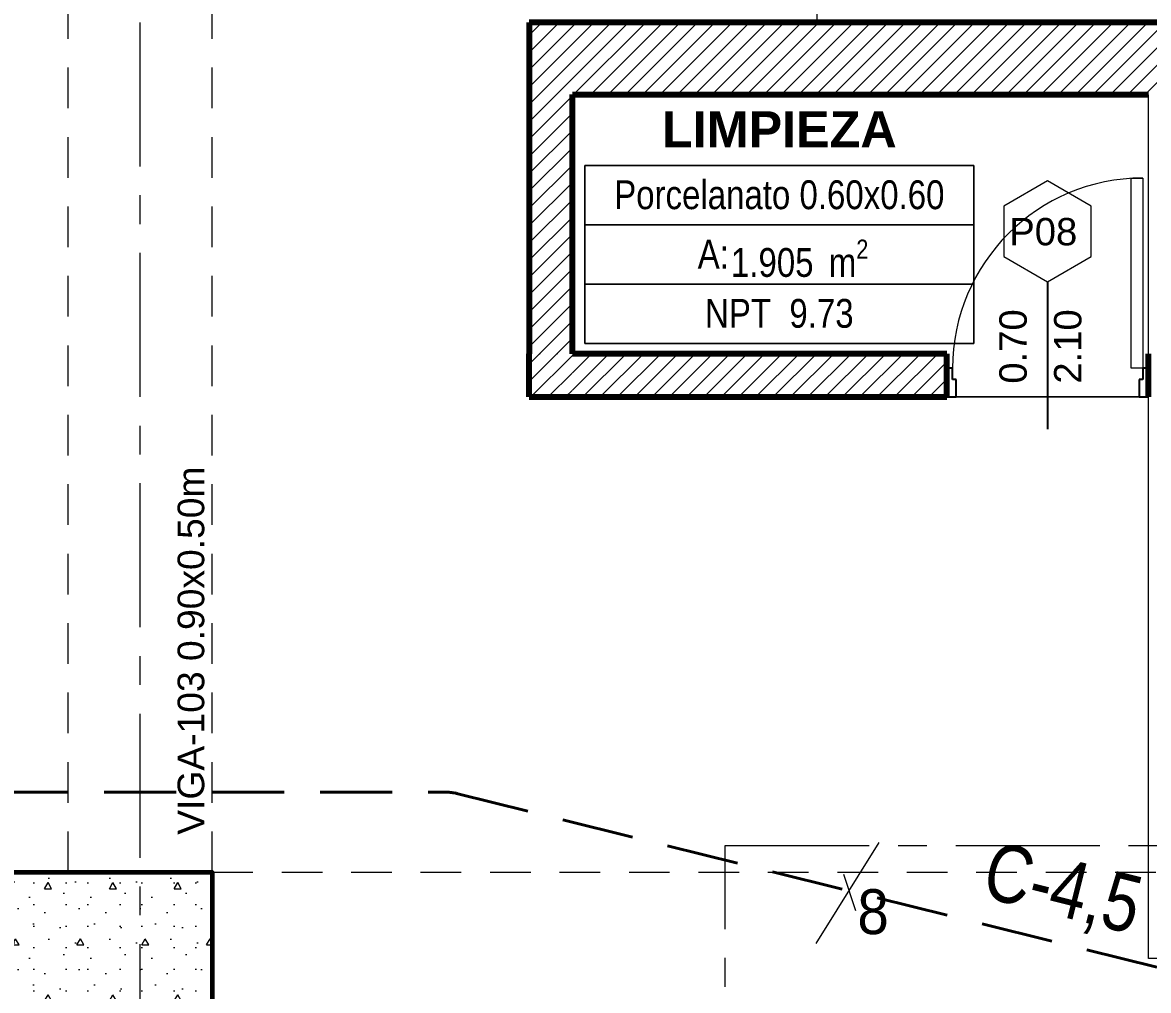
# Model space of a CAD drawing. Header units: inches. Extents: x -38 to 5698, y -33 to 92.
# Drawn here: x 228.911 to 232.82, y 16.989 to 20.35 of the extents above; entities that cross this region are included whole.
import ezdxf

# ---------------------------------------------------------------- set-up
doc = ezdxf.new("R2010")
doc.units = ezdxf.units.IN
doc.header["$MEASUREMENT"] = 0
doc.set_wipeout_variables(frame=1)
for name, pattern in [('A-PB$0$HIDDEN', [0.375, 0.25, -0.125]), ('CONTINUA', [0]), ('Hidden Line', [0.195611, 0.141111, -0.0545]), ('Punto & Raya', [0.65, 0.5, -0.075, 0, -0.075]), ('Wipeout_Contour', [1, 0, -1])]:
    doc.linetypes.add(name, pattern=pattern)
for name, color, linetype in [('02 _ ARQ _ ALB _ Ejes Generales', 7, 'Continuous'), ('02 _ ARQ _ ZON _ Espacio.3D', 7, 'Continuous'), ('08 _ STR _ EXT _ 06 Columnas', 7, 'Continuous'), ('08 _ STR _ EXT _ 09 Vigas', 7, 'Continuous'), ('Estructura - 04 MURO', 253, 'Continuous'), ('Marcador - Secciones', 251, 'Continuous'), ('Notas - Etiquetas', 251, 'Continuous')]:
    doc.layers.add(name, color=color, linetype=linetype)
for name, color, linetype, lineweight in [('distribucion a sub tableros', 210, 'CONTINUA', 40), ('Lineas Electr', 4, 'Continuous', 18), ('textos', 7, 'Continuous', 5)]:
    doc.layers.add(name, color=color, linetype=linetype, lineweight=lineweight)
doc.styles.add('Estilo_Generado_4', font='swisse.ttf')
doc.styles.add('Estilo_Generado_8', font='arialbd.ttf')
doc.styles.add('Estilo_Generado_9', font='ARIALN.TTF')
doc.styles.add('ROMANS 150', font='arial.ttf', dxfattribs={"width": 0.8, "height": 0.48})
doc.styles.add('SWISS', font='swisse.ttf')
pattern_1 = [(45, (185.000023, 3e-09), (-0.030052038, 0.030052038), [])]

msp = doc.modelspace()

# ---------------------------------------------------------------- hatches: boundary and pattern name
at = {"layer": '08 _ STR _ EXT _ 06 Columnas', "linetype": 'Continuous', "lineweight": 9}
h = msp.add_hatch(dxfattribs=at)
h.set_pattern_fill('HORMIGÓN_EN_MASA_0002', style=0, pattern_type=2)
h.set_pattern_definition([(0, (185.00002, 3e-09), (0, 0.3897114), [0.024375, -0.200625]), (0, (185.11252, 0.19486), (0, 0.3897114), [0.024375, -0.200625]), (60, (185.00002, 3e-09), (-0.3375, 0.1948557), [0.024375, -0.200625]), (60, (185.22502, 3e-09), (-0.3375, 0.1948557), [0.024375, -0.200625]), (120, (185.0244, 3e-09), (0.3375, 0.1948557), [0.024375, -0.200625]), (120, (185.2494, 3e-09), (0.3375, 0.1948557), [0.024375, -0.200625]), (0, (185.00002, 0.0375), (0, 0.075), [0, -0.075, 0, -0.1125]), (45, (185.03752, 0.0375), (-0.05303301, 0.05303301), [0, -0.05625, 0, -0.09375])])
h.paths.add_polyline_path([(228.47, 17.4), (228.47, 16.9), (229.07, 16.9), (229.07, 16.1), (229.57, 16.1), (229.57, 17.4)])

# ---------------------------------------------------------------- linework, layer by layer
at = {"layer": '02 _ ARQ _ ALB _ Ejes Generales', "color": 252, "linetype": 'Punto & Raya', "lineweight": 13}
msp.add_line((229.32, 3.05), (229.32, 44.9), dxfattribs=at)
at = {"layer": '02 _ ARQ _ ZON _ Espacio.3D', "color": 252, "linetype": 'Continuous', "lineweight": 13}
for p, q in [((232.2136, 19.8534), (230.8633, 19.8534)), ((230.8633, 19.8534), (230.8633, 19.2358)), ((230.8633, 19.8534), (232.2136, 19.8534)), ((230.8633, 19.6476), (230.8633, 19.8534)), ((232.2136, 19.2358), (232.2136, 19.8534)), ((232.2136, 19.8534), (232.2136, 19.6476)), ((232.2136, 19.6476), (230.8633, 19.6476)), ((230.8633, 19.6476), (232.2136, 19.6476)), ((230.8633, 19.4417), (230.8633, 19.6476)), ((232.2136, 19.6476), (232.2136, 19.4417)), ((232.2136, 19.4417), (230.8633, 19.4417)), ((230.8633, 19.4417), (232.2136, 19.4417)), ((230.8633, 19.2358), (230.8633, 19.4417)), ((232.2136, 19.4417), (232.2136, 19.2358)), ((230.8633, 19.2358), (232.2136, 19.2358)), ((232.2136, 19.2358), (230.8633, 19.2358))]:
    msp.add_line(p, q, dxfattribs=at)
at = {"layer": '02 _ ARQ _ ZON _ Espacio.3D', "color": 254, "linetype": 'Continuous', "lineweight": 0, "flags": 128}
msp.add_lwpolyline([(205.07, 17.4), (229.57, 17.4), (229.57, 16.25), (230.77, 16.25), (230.77, 15.5372), (232.42, 15.5372), (232.42, 15.1499), (233.32, 15.1499), (233.3204, 17.1), (232.82, 17.1), (232.82, 19.05), (230.67, 19.05), (230.67, 20.35), (231.67, 20.35), (231.67, 22.25), (231.17, 22.25), (231.17, 22.7), (231.67, 22.7), (231.67, 24.4), (231.17, 24.4), (231.17, 24.85), (231.67, 24.85), (231.67, 29.7), (208.07, 29.7)], dxfattribs=at)
at = {"layer": '02 _ ARQ _ ZON _ Espacio.3D', "color": 9, "linetype": 'Continuous', "lineweight": 5, "flags": 128}
msp.add_lwpolyline([(230.82, 19.2), (232.12, 19.2), (232.12, 19.05), (232.82, 19.05), (232.82, 20.1), (230.82, 20.1)], close=True, dxfattribs=at)
at = {"layer": '08 _ STR _ EXT _ 06 Columnas', "color": 7, "linetype": 'Continuous', "lineweight": 60, "flags": 128}
msp.add_lwpolyline([(228.47, 17.4), (229.57, 17.4), (229.57, 16.1), (229.07, 16.1), (229.07, 16.9), (228.47, 16.9)], close=True, dxfattribs=at)
at = {"layer": '08 _ STR _ EXT _ 09 Vigas', "color": 251, "linetype": 'Hidden Line', "lineweight": 13}
for p, q in [((229.07, 17.4), (229.07, 29.7)), ((229.57, 17.4), (229.57, 29.7)), ((215.57, 17.4), (229.07, 17.4)), ((229.57, 17.4), (236.07, 17.4)), ((229.57, 17.4), (236.07, 17.4))]:
    msp.add_line(p, q, dxfattribs=at)
at = {"layer": 'distribucion a sub tableros', "linetype": 'A-PB$0$HIDDEN', "lineweight": 40}
for p, q in [((220.9445, 17.6781), (230.3743, 17.6781)), ((230.4225, 17.6722), (237.1702, 15.9973))]:
    msp.add_line(p, q, dxfattribs=at)
msp.add_arc((230.3743, 17.4781), 0.2, 76.0603, 90, dxfattribs=at)
at = {"layer": 'Estructura - 04 MURO', "color": 165, "linetype": 'Continuous', "lineweight": 15}
for p, q in [((232.76, 19.15), (232.76, 19.81)), ((232.76, 19.81), (232.8, 19.81)), ((232.8, 19.81), (232.8, 19.15)), ((232.8, 19.15), (232.76, 19.15))]:
    msp.add_line(p, q, dxfattribs=at)
at = {"layer": 'Estructura - 04 MURO', "color": 152, "linetype": 'Continuous', "lineweight": 25}
msp.add_line((232.47, 19.45), (232.47, 18.9375), dxfattribs=at)
at = {"layer": 'Estructura - 04 MURO', "color": 7, "linetype": 'Continuous', "lineweight": 80}
for p, q in [((232.82, 19.15), (232.82, 19.2)), ((232.82, 19.15), (232.82, 19.2)), ((232.82, 19.05), (232.82, 19.15)), ((232.82, 19.05), (232.82, 19.15)), ((232.82, 19.05), (232.82, 19.15))]:
    msp.add_line(p, q, dxfattribs=at)
at = {"layer": 'Estructura - 04 MURO', "color": 165, "linetype": 'Continuous', "lineweight": 25}
for p, q in [((232.14, 19.11), (232.14, 19.15)), ((232.82, 19.15), (232.8, 19.15)), ((232.8, 19.15), (232.8, 19.11)), ((232.82, 19.05), (232.82, 19.15)), ((232.152, 19.11), (232.14, 19.11)), ((232.152, 19.05), (232.152, 19.11)), ((232.8, 19.11), (232.788, 19.11)), ((232.788, 19.11), (232.788, 19.05)), ((232.788, 19.05), (232.82, 19.05))]:
    msp.add_line(p, q, dxfattribs=at)
at = {"layer": 'Estructura - 04 MURO', "color": 251, "linetype": 'Continuous', "lineweight": 13, "flags": 128}
msp.add_lwpolyline([(232.47, 19.8), (232.3184, 19.7125), (232.3184, 19.5375), (232.47, 19.45), (232.6215, 19.5375), (232.6215, 19.7125)], close=True, dxfattribs=at)
at = {"layer": 'Estructura - 04 MURO', "color": 7, "linetype": 'Continuous', "lineweight": 15}
msp.add_arc((232.8, 19.15), 0.66, 90, 180, dxfattribs=at)
at = {"layer": 'Lineas Electr', "ltscale": 0.3}
for p, q in [((231.6665, 17.152), (231.8846, 17.5026)), ((231.8037, 17.2652), (231.7627, 17.3914))]:
    msp.add_line(p, q, dxfattribs=at)
at = {"layer": 'Marcador - Secciones', "color": 251, "linetype": 'Punto & Raya', "lineweight": 13}
for p, q in [((231.3507, 10.0018), (231.3507, 17.4928)), ((231.3507, 17.4928), (241.7072, 17.4928))]:
    msp.add_line(p, q, dxfattribs=at)

# ---------------------------------------------------------------- texts
at = {"layer": '02 _ ARQ _ ZON _ Espacio.3D', "color": 252, "lineweight": 25, "attachment_point": 2}
for s, insert, char_height, style in [('\\A1;{\\pqc;\\pt0;\\fArial|b1|i0|c0|p34;LIMPIEZA}', (231.5385, 20.0419), 0.125, 'Estilo_Generado_8'), ('\\A1;{\\pqc;\\pt0;\\fArial Narrow|b0|i0|c0|p34;Porcelanato 0.60x0.60}', (231.5385, 19.802), 0.1, 'Estilo_Generado_9'), ('\\A1;{\\pqc;\\pt0;\\fArial Narrow|b0|i0|c0|p34;A: }', (231.3093, 19.5957), 0.1, 'Estilo_Generado_9'), ('\\A1;{\\pqc;\\pt0,0.3;\\fArial Narrow|b0|i0|c0|p34;1.905\\fArial Narrow|b0|i0|c0|p34;\\A1{\\H.66x;\\S^  ;}\\fArial Narrow|b0|i0|c0|p34; m\\fArial Narrow|b0|i0|c0|p34;\\A1{\\H.66x;\\S2^  ;}}', (231.6091, 19.5961), 0.1, 'Estilo_Generado_9'), ('\\A1;{\\pqc;\\pt0;\\fArial Narrow|b0|i0|c0|p34;NPT  9.73}', (231.5385, 19.3902), 0.1, 'Estilo_Generado_9')]:
    msp.add_mtext(s, dxfattribs=dict(at, insert=insert, char_height=char_height, style=style))
at = {"layer": 'distribucion a sub tableros', "linetype": 'A-PB$0$HIDDEN', "lineweight": 40, "insert": (232.5189, 17.3289), "char_height": 0.2, "width": 2.149304, "attachment_point": 5, "rotation": 345.963, "style": 'ROMANS 150'}
msp.add_mtext('C-4,5', dxfattribs=at)
at = {"layer": 'Estructura - 04 MURO', "color": 251, "lineweight": 25, "insert": (232.3367, 19.575), "char_height": 0.095, "attachment_point": 7, "style": 'Estilo_Generado_4'}
msp.add_mtext('\\A1;{\\pql;\\pt0;\\fSwis721 Ex BT|b0|i0|c0|p34;P08\\fSwis721 Ex BT|b0|i0|c0|p34;\\fSwis721 Ex BT|b0|i0|c0|p34;\\fSwis721 Ex BT|b0|i0|c0|p34;}', dxfattribs=at)
at = {"layer": 'Estructura - 04 MURO', "color": 251, "lineweight": 25, "char_height": 0.095, "attachment_point": 7, "rotation": 90, "style": 'Estilo_Generado_4'}
for s, insert in [('\\A1;{\\pql;\\pt0;\\fSwis721 Ex BT|b0|i0|c0|p34;0.70\\fSwis721 Ex BT|b0|i0|c0|p34;\\A1{\\H.66x;\\S^  ;}\\fSwis721 Ex BT|b0|i0|c0|p34;\\fSwis721 Ex BT|b0|i0|c0|p34;}', (232.425, 19.096)), ('\\A1;{\\pql;\\pt0;\\fSwis721 Ex BT|b0|i0|c0|p34;2.10\\fSwis721 Ex BT|b0|i0|c0|p34;\\A1{\\H.66x;\\S^  ;}\\fSwis721 Ex BT|b0|i0|c0|p34;\\fSwis721 Ex BT|b0|i0|c0|p34;}', (232.615, 19.096))]:
    msp.add_mtext(s, dxfattribs=dict(at, insert=insert))
at = {"layer": 'Notas - Etiquetas', "color": 8, "linetype": 'Continuous', "lineweight": 13, "insert": (229.5435, 17.5297), "char_height": 0.0925, "attachment_point": 7, "rotation": 90, "style": 'Estilo_Generado_4'}
msp.add_mtext('\\A1;{\\pql;\\fSwis721 Ex BT|b0|i0|c0|p34;VIGA-103\\fSwis721 Ex BT|b0|i0|c0|p34; \\fSwis721 Ex BT|b0|i0|c0|p34;0.90\\fSwis721 Ex BT|b0|i0|c0|p34;x\\fSwis721 Ex BT|b0|i0|c0|p34;0.50\\fSwis721 Ex BT|b0|i0|c0|p34;m}', dxfattribs=at)
at = {"layer": 'textos', "style": 'SWISS', "width": 0.9}
msp.add_text('8 ', height=0.156, dxfattribs=at).set_placement((231.8095, 17.1847))

# ---------------------------------------------------------------- next in the draw order: wipeouts: each hides what was drawn before it
at = {"color": 254, "linetype": 'Wipeout_Contour', "lineweight": 0, "ltscale": 4962.3776}
msp.add_wipeout([(230.82, 20.1), (230.67, 20.35), (230.67, 20.1)], dxfattribs=at).dxf.layer = 'Estructura - 04 MURO'
at = {"color": 254, "linetype": 'Wipeout_Contour', "lineweight": 0, "ltscale": 4962.352613}
msp.add_wipeout([(230.67, 19.2), (230.67, 19.05), (230.82, 19.2)], dxfattribs=at).dxf.layer = 'Estructura - 04 MURO'

# ---------------------------------------------------------------- next in the draw order: hatches: boundary and pattern name
at = {"layer": 'Estructura - 04 MURO', "linetype": 'Continuous', "lineweight": 5}
h = msp.add_hatch(dxfattribs=at)
h.set_pattern_fill('LADRILLO_COMÚN_0002', color=252, style=0, pattern_type=2)
h.set_pattern_definition(pattern_1)
h.paths.add_polyline_path([(230.82, 20.1), (230.67, 20.35), (230.67, 20.1)])
h = msp.add_hatch(dxfattribs=at)
h.set_pattern_fill('LADRILLO_COMÚN_0002', color=252, style=0, pattern_type=2)
h.set_pattern_definition(pattern_1)
h.paths.add_polyline_path([(230.67, 19.2), (230.67, 19.05), (230.82, 19.2)])

# ---------------------------------------------------------------- next in the draw order: wipeouts: each hides what was drawn before it
at = {"color": 254, "linetype": 'Wipeout_Contour', "lineweight": 0, "ltscale": 6626.746294}
msp.add_wipeout([(230.82, 20.1), (236.07, 20.1), (236.07, 20.35), (230.82, 20.35)], dxfattribs=at).dxf.layer = 'Estructura - 04 MURO'
at = {"color": 254, "linetype": 'Wipeout_Contour', "lineweight": 0, "ltscale": 4961.4894}
msp.add_wipeout([(230.82, 19.2), (230.67, 19.05), (230.82, 19.05)], dxfattribs=at).dxf.layer = 'Estructura - 04 MURO'

# ---------------------------------------------------------------- next in the draw order: hatches: boundary and pattern name
at = {"layer": 'Estructura - 04 MURO', "linetype": 'Continuous', "lineweight": 5}
h = msp.add_hatch(dxfattribs=at)
h.set_pattern_fill('LADRILLO_COMÚN_0002', color=252, style=0, pattern_type=2)
h.set_pattern_definition(pattern_1)
h.paths.add_polyline_path([(230.82, 20.1), (236.07, 20.1), (236.07, 20.35), (230.82, 20.35)])
h = msp.add_hatch(dxfattribs=at)
h.set_pattern_fill('LADRILLO_COMÚN_0002', color=252, style=0, pattern_type=2)
h.set_pattern_definition(pattern_1)
h.paths.add_polyline_path([(230.82, 19.2), (230.67, 19.05), (230.82, 19.05)])

# ---------------------------------------------------------------- next in the draw order: linework, layer by layer
at = {"layer": 'Estructura - 04 MURO', "color": 7, "linetype": 'Continuous', "lineweight": 80, "flags": 128}
msp.add_lwpolyline([(230.67, 19.05), (230.67, 19.2)], dxfattribs=at)

# ---------------------------------------------------------------- next in the draw order: wipeouts: each hides what was drawn before it
at = {"color": 254, "linetype": 'Wipeout_Contour', "lineweight": 0, "ltscale": 4961.543001}
msp.add_wipeout([(230.82, 20.35), (230.67, 20.35), (230.82, 20.1)], dxfattribs=at).dxf.layer = 'Estructura - 04 MURO'
at = {"color": 254, "linetype": 'Wipeout_Contour', "lineweight": 0, "ltscale": 6618.794483}
msp.add_wipeout([(230.82, 19.2), (230.82, 19.05), (232.12, 19.05), (232.12, 19.2)], dxfattribs=at).dxf.layer = 'Estructura - 04 MURO'

# ---------------------------------------------------------------- next in the draw order: hatches: boundary and pattern name
at = {"layer": 'Estructura - 04 MURO', "linetype": 'Continuous', "lineweight": 5}
h = msp.add_hatch(dxfattribs=at)
h.set_pattern_fill('LADRILLO_COMÚN_0002', color=252, style=0, pattern_type=2)
h.set_pattern_definition(pattern_1)
h.paths.add_polyline_path([(230.82, 20.35), (230.67, 20.35), (230.82, 20.1)])
h = msp.add_hatch(dxfattribs=at)
h.set_pattern_fill('LADRILLO_COMÚN_0002', color=252, style=0, pattern_type=2)
h.set_pattern_definition(pattern_1)
h.paths.add_polyline_path([(230.82, 19.2), (230.82, 19.05), (232.12, 19.05), (232.12, 19.2)])

# ---------------------------------------------------------------- next in the draw order: linework, layer by layer
at = {"layer": 'Estructura - 04 MURO', "color": 7, "linetype": 'Continuous', "lineweight": 80}
for p, q in [((232.12, 19.15), (232.12, 19.2)), ((232.12, 19.15), (232.12, 19.2)), ((232.12, 19.05), (232.12, 19.15)), ((232.12, 19.05), (232.12, 19.15)), ((232.12, 19.05), (232.12, 19.15))]:
    msp.add_line(p, q, dxfattribs=at)
at = {"layer": 'Estructura - 04 MURO', "color": 165, "linetype": 'Continuous', "lineweight": 25}
for p, q in [((232.14, 19.15), (232.12, 19.15)), ((232.12, 19.15), (232.12, 19.05)), ((232.12, 19.05), (232.152, 19.05))]:
    msp.add_line(p, q, dxfattribs=at)
at = {"layer": 'Estructura - 04 MURO', "color": 7, "linetype": 'Continuous', "lineweight": 80, "flags": 128}
for points in [[(230.67, 20.35), (230.67, 20.1)], [(236.07, 20.35), (230.67, 20.35)], [(230.82, 20.1), (232.82, 20.1)], [(232.12, 19.2), (230.82, 19.2)], [(230.67, 19.05), (232.12, 19.05)]]:
    msp.add_lwpolyline(points, dxfattribs=at)

# ---------------------------------------------------------------- next in the draw order: wipeouts: each hides what was drawn before it
at = {"color": 254, "linetype": 'Wipeout_Contour', "lineweight": 0, "ltscale": 6615.919581}
msp.add_wipeout([(230.67, 19.2), (230.82, 19.2), (230.82, 20.1), (230.67, 20.1)], dxfattribs=at).dxf.layer = 'Estructura - 04 MURO'

# ---------------------------------------------------------------- next in the draw order: hatches: boundary and pattern name
at = {"layer": 'Estructura - 04 MURO', "linetype": 'Continuous', "lineweight": 5}
h = msp.add_hatch(dxfattribs=at)
h.set_pattern_fill('LADRILLO_COMÚN_0002', color=252, style=0, pattern_type=2)
h.set_pattern_definition(pattern_1)
h.paths.add_polyline_path([(230.67, 19.2), (230.82, 19.2), (230.82, 20.1), (230.67, 20.1)])

# ---------------------------------------------------------------- next in the draw order: linework, layer by layer
at = {"layer": 'Estructura - 04 MURO', "color": 7, "linetype": 'Continuous', "lineweight": 80, "flags": 128}
for points in [[(230.67, 20.1), (230.67, 19.2)], [(230.82, 19.2), (230.82, 20.1)]]:
    msp.add_lwpolyline(points, dxfattribs=at)

doc.saveas('drawing.dxf')
